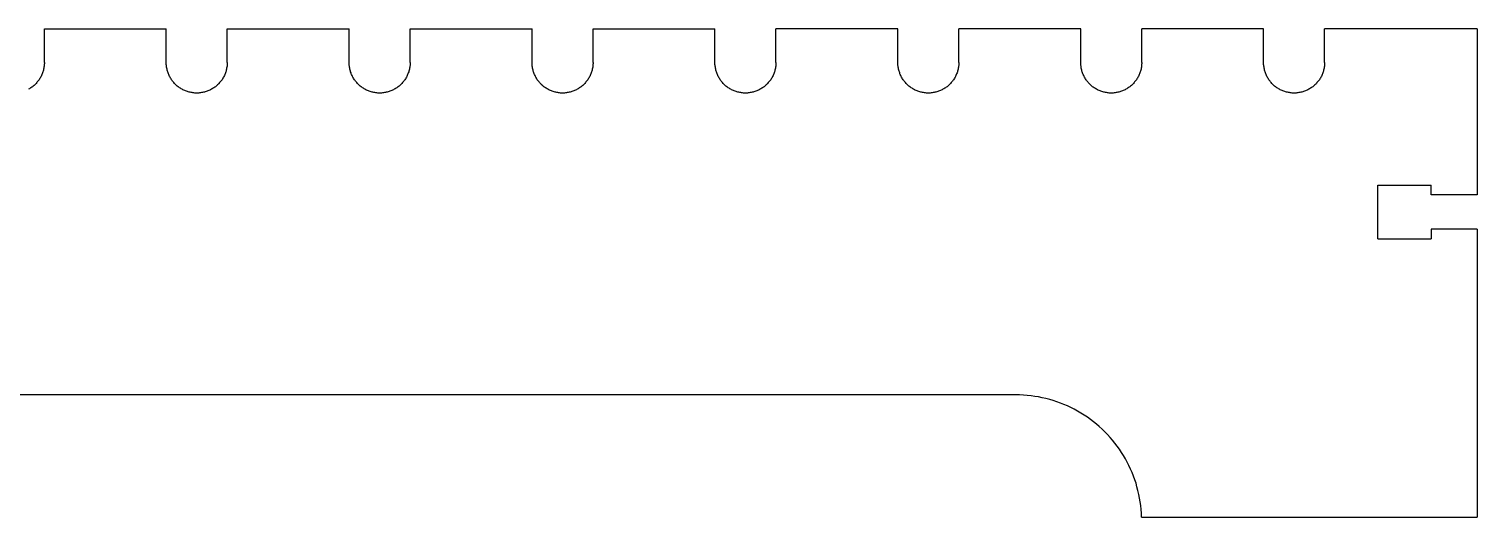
# Model space of a CAD drawing. Extents: x -100 to 100, y -46 to 46.
# Drawn here: x -10 to 1.87, y 1.92 to 5.92 of the extents above; entities that cross this region are included whole.
import ezdxf

# ---------------------------------------------------------------- set-up
doc = ezdxf.new("R2010")
doc.units = 0
doc.header["$MEASUREMENT"] = 0
doc.layers.get('0').update_dxf_attribs({"linetype": 'CONTINUOUS'})

msp = doc.modelspace()

# ---------------------------------------------------------------- linework, layer by layer
for p, q in [((-9.875, 5.917), (-8.875, 5.917)), ((-9.875, 5.642), (-9.875, 5.917)), ((-8.875, 5.642), (-8.875, 5.917)), ((-8.375, 5.917), (-7.375, 5.917)), ((-8.375, 5.642), (-8.375, 5.917)), ((-7.375, 5.642), (-7.375, 5.917)), ((-6.875, 5.917), (-5.875, 5.917)), ((-6.875, 5.642), (-6.875, 5.917)), ((-5.875, 5.642), (-5.875, 5.917)), ((-5.375, 5.917), (-4.375, 5.917)), ((-5.375, 5.642), (-5.375, 5.917)), ((-4.375, 5.642), (-4.375, 5.917)), ((-2.875, 5.917), (-3.875, 5.917)), ((-3.875, 5.642), (-3.875, 5.917)), ((-2.875, 5.642), (-2.875, 5.917)), ((-1.375, 5.917), (-2.375, 5.917)), ((-2.375, 5.642), (-2.375, 5.917)), ((-1.375, 5.642), (-1.375, 5.917)), ((0.125, 5.917), (-0.875, 5.917)), ((-0.875, 5.642), (-0.875, 5.917)), ((0.125, 5.642), (0.125, 5.917)), ((0.625, 5.642), (0.625, 5.917)), ((1.875, 5.917), (0.625, 5.917)), ((1.875, 5.917), (1.875, 4.558)), ((-9.881, 5.587), (-9.883, 5.58)), ((-9.88, 5.595), (-9.881, 5.587)), ((-9.878, 5.603), (-9.88, 5.595)), ((-9.877, 5.611), (-9.878, 5.603)), ((-9.876, 5.618), (-9.877, 5.611)), ((-9.875, 5.634), (-9.876, 5.626)), ((-9.876, 5.626), (-9.876, 5.618)), ((-9.875, 5.642), (-9.875, 5.634)), ((-8.875, 5.634), (-8.875, 5.642)), ((-8.875, 5.626), (-8.875, 5.634)), ((-8.874, 5.618), (-8.875, 5.626)), ((-8.873, 5.611), (-8.874, 5.618)), ((-8.872, 5.603), (-8.873, 5.611)), ((-8.871, 5.595), (-8.872, 5.603)), ((-8.869, 5.587), (-8.871, 5.595)), ((-8.867, 5.58), (-8.869, 5.587)), ((-8.381, 5.587), (-8.383, 5.58)), ((-8.38, 5.595), (-8.381, 5.587)), ((-8.378, 5.603), (-8.38, 5.595)), ((-8.377, 5.611), (-8.378, 5.603)), ((-8.376, 5.618), (-8.377, 5.611)), ((-8.375, 5.634), (-8.376, 5.626)), ((-8.376, 5.626), (-8.376, 5.618)), ((-8.375, 5.642), (-8.375, 5.634)), ((-7.375, 5.634), (-7.375, 5.642)), ((-7.375, 5.626), (-7.375, 5.634)), ((-7.374, 5.618), (-7.375, 5.626)), ((-7.373, 5.611), (-7.374, 5.618)), ((-7.372, 5.603), (-7.373, 5.611)), ((-7.371, 5.595), (-7.372, 5.603)), ((-7.369, 5.587), (-7.371, 5.595)), ((-7.367, 5.58), (-7.369, 5.587)), ((-6.881, 5.587), (-6.883, 5.58)), ((-6.88, 5.595), (-6.881, 5.587)), ((-6.878, 5.603), (-6.88, 5.595)), ((-6.877, 5.611), (-6.878, 5.603)), ((-6.876, 5.618), (-6.877, 5.611)), ((-6.875, 5.634), (-6.876, 5.626)), ((-6.876, 5.626), (-6.876, 5.618)), ((-6.875, 5.642), (-6.875, 5.634)), ((-5.875, 5.634), (-5.875, 5.642)), ((-5.875, 5.626), (-5.875, 5.634)), ((-5.874, 5.618), (-5.875, 5.626)), ((-5.873, 5.611), (-5.874, 5.618)), ((-5.872, 5.603), (-5.873, 5.611)), ((-5.871, 5.595), (-5.872, 5.603)), ((-5.869, 5.587), (-5.871, 5.595)), ((-5.867, 5.58), (-5.869, 5.587)), ((-5.381, 5.587), (-5.383, 5.58)), ((-5.38, 5.595), (-5.381, 5.587)), ((-5.378, 5.603), (-5.38, 5.595)), ((-5.377, 5.611), (-5.378, 5.603)), ((-5.376, 5.618), (-5.377, 5.611)), ((-5.375, 5.634), (-5.376, 5.626)), ((-5.376, 5.626), (-5.376, 5.618)), ((-5.375, 5.642), (-5.375, 5.634)), ((-4.375, 5.634), (-4.375, 5.642)), ((-4.375, 5.626), (-4.375, 5.634)), ((-4.374, 5.618), (-4.375, 5.626)), ((-4.373, 5.611), (-4.374, 5.618)), ((-4.372, 5.603), (-4.373, 5.611)), ((-4.371, 5.595), (-4.372, 5.603)), ((-4.369, 5.587), (-4.371, 5.595)), ((-4.367, 5.58), (-4.369, 5.587)), ((-3.881, 5.587), (-3.883, 5.58)), ((-3.88, 5.595), (-3.881, 5.587)), ((-3.878, 5.603), (-3.88, 5.595)), ((-3.877, 5.611), (-3.878, 5.603)), ((-3.876, 5.618), (-3.877, 5.611)), ((-3.875, 5.634), (-3.876, 5.626)), ((-3.876, 5.626), (-3.876, 5.618)), ((-3.875, 5.642), (-3.875, 5.634)), ((-2.875, 5.634), (-2.875, 5.642)), ((-2.875, 5.626), (-2.875, 5.634)), ((-2.874, 5.618), (-2.875, 5.626)), ((-2.873, 5.611), (-2.874, 5.618)), ((-2.872, 5.603), (-2.873, 5.611)), ((-2.871, 5.595), (-2.872, 5.603)), ((-2.869, 5.587), (-2.871, 5.595)), ((-2.867, 5.58), (-2.869, 5.587)), ((-2.381, 5.587), (-2.383, 5.58)), ((-2.38, 5.595), (-2.381, 5.587)), ((-2.378, 5.603), (-2.38, 5.595)), ((-2.377, 5.611), (-2.378, 5.603)), ((-2.376, 5.618), (-2.377, 5.611)), ((-2.375, 5.634), (-2.376, 5.626)), ((-2.376, 5.626), (-2.376, 5.618)), ((-2.375, 5.642), (-2.375, 5.634)), ((-1.375, 5.634), (-1.375, 5.642)), ((-1.375, 5.626), (-1.375, 5.634)), ((-1.374, 5.618), (-1.375, 5.626)), ((-1.373, 5.611), (-1.374, 5.618)), ((-1.372, 5.603), (-1.373, 5.611)), ((-1.371, 5.595), (-1.372, 5.603)), ((-1.369, 5.587), (-1.371, 5.595)), ((-1.367, 5.58), (-1.369, 5.587)), ((-0.881, 5.587), (-0.883, 5.58)), ((-0.88, 5.595), (-0.881, 5.587)), ((-0.878, 5.603), (-0.88, 5.595)), ((-0.877, 5.611), (-0.878, 5.603)), ((-0.876, 5.618), (-0.877, 5.611)), ((-0.875, 5.634), (-0.876, 5.626)), ((-0.876, 5.626), (-0.876, 5.618)), ((-0.875, 5.642), (-0.875, 5.634)), ((0.125, 5.634), (0.125, 5.642)), ((0.125, 5.626), (0.125, 5.634)), ((0.126, 5.618), (0.125, 5.626)), ((0.127, 5.611), (0.126, 5.618)), ((0.128, 5.603), (0.127, 5.611)), ((0.129, 5.595), (0.128, 5.603)), ((0.131, 5.587), (0.129, 5.595)), ((0.133, 5.58), (0.131, 5.587)), ((0.619, 5.587), (0.617, 5.58)), ((0.62, 5.595), (0.619, 5.587)), ((0.622, 5.603), (0.62, 5.595)), ((0.623, 5.611), (0.622, 5.603)), ((0.624, 5.618), (0.623, 5.611)), ((0.625, 5.634), (0.624, 5.626)), ((0.624, 5.626), (0.624, 5.618)), ((0.625, 5.642), (0.625, 5.634)), ((-9.948, 5.465), (-9.954, 5.46)), ((-9.943, 5.471), (-9.948, 5.465)), ((-9.938, 5.477), (-9.943, 5.471)), ((-9.933, 5.483), (-9.938, 5.477)), ((-9.928, 5.489), (-9.933, 5.483)), ((-9.923, 5.495), (-9.928, 5.489)), ((-9.918, 5.501), (-9.923, 5.495)), ((-9.914, 5.508), (-9.918, 5.501)), ((-9.91, 5.515), (-9.914, 5.508)), ((-9.906, 5.522), (-9.91, 5.515)), ((-9.902, 5.528), (-9.906, 5.522)), ((-9.899, 5.536), (-9.902, 5.528)), ((-9.896, 5.543), (-9.899, 5.536)), ((-9.893, 5.55), (-9.896, 5.543)), ((-9.89, 5.557), (-9.893, 5.55)), ((-9.887, 5.565), (-9.89, 5.557)), ((-9.885, 5.572), (-9.887, 5.565)), ((-9.883, 5.58), (-9.885, 5.572)), ((-8.865, 5.572), (-8.867, 5.58)), ((-8.863, 5.565), (-8.865, 5.572)), ((-8.86, 5.557), (-8.863, 5.565)), ((-8.858, 5.55), (-8.86, 5.557)), ((-8.855, 5.543), (-8.858, 5.55)), ((-8.851, 5.536), (-8.855, 5.543)), ((-8.848, 5.528), (-8.851, 5.536)), ((-8.844, 5.522), (-8.848, 5.528)), ((-8.84, 5.515), (-8.844, 5.522)), ((-8.836, 5.508), (-8.84, 5.515)), ((-8.832, 5.501), (-8.836, 5.508)), ((-8.827, 5.495), (-8.832, 5.501)), ((-8.823, 5.489), (-8.827, 5.495)), ((-8.818, 5.483), (-8.823, 5.489)), ((-8.813, 5.477), (-8.818, 5.483)), ((-8.807, 5.471), (-8.813, 5.477)), ((-8.802, 5.465), (-8.807, 5.471)), ((-8.796, 5.46), (-8.802, 5.465)), ((-8.448, 5.465), (-8.454, 5.46)), ((-8.443, 5.471), (-8.448, 5.465)), ((-8.438, 5.477), (-8.443, 5.471)), ((-8.433, 5.483), (-8.438, 5.477)), ((-8.428, 5.489), (-8.433, 5.483)), ((-8.423, 5.495), (-8.428, 5.489)), ((-8.418, 5.501), (-8.423, 5.495)), ((-8.414, 5.508), (-8.418, 5.501)), ((-8.41, 5.515), (-8.414, 5.508)), ((-8.406, 5.522), (-8.41, 5.515)), ((-8.402, 5.528), (-8.406, 5.522)), ((-8.399, 5.536), (-8.402, 5.528)), ((-8.396, 5.543), (-8.399, 5.536)), ((-8.393, 5.55), (-8.396, 5.543)), ((-8.39, 5.557), (-8.393, 5.55)), ((-8.387, 5.565), (-8.39, 5.557)), ((-8.385, 5.572), (-8.387, 5.565)), ((-8.383, 5.58), (-8.385, 5.572)), ((-7.365, 5.572), (-7.367, 5.58)), ((-7.363, 5.565), (-7.365, 5.572)), ((-7.36, 5.557), (-7.363, 5.565)), ((-7.358, 5.55), (-7.36, 5.557)), ((-7.355, 5.543), (-7.358, 5.55)), ((-7.351, 5.536), (-7.355, 5.543)), ((-7.348, 5.528), (-7.351, 5.536)), ((-7.344, 5.522), (-7.348, 5.528)), ((-7.34, 5.515), (-7.344, 5.522)), ((-7.336, 5.508), (-7.34, 5.515)), ((-7.332, 5.501), (-7.336, 5.508)), ((-7.327, 5.495), (-7.332, 5.501)), ((-7.323, 5.489), (-7.327, 5.495)), ((-7.318, 5.483), (-7.323, 5.489)), ((-7.313, 5.477), (-7.318, 5.483)), ((-7.307, 5.471), (-7.313, 5.477)), ((-7.302, 5.465), (-7.307, 5.471)), ((-7.296, 5.46), (-7.302, 5.465)), ((-6.948, 5.465), (-6.954, 5.46)), ((-6.943, 5.471), (-6.948, 5.465)), ((-6.938, 5.477), (-6.943, 5.471)), ((-6.933, 5.483), (-6.938, 5.477)), ((-6.928, 5.489), (-6.933, 5.483)), ((-6.923, 5.495), (-6.928, 5.489)), ((-6.918, 5.501), (-6.923, 5.495)), ((-6.914, 5.508), (-6.918, 5.501)), ((-6.91, 5.515), (-6.914, 5.508)), ((-6.906, 5.522), (-6.91, 5.515)), ((-6.902, 5.528), (-6.906, 5.522)), ((-6.899, 5.536), (-6.902, 5.528)), ((-6.896, 5.543), (-6.899, 5.536)), ((-6.893, 5.55), (-6.896, 5.543)), ((-6.89, 5.557), (-6.893, 5.55)), ((-6.887, 5.565), (-6.89, 5.557)), ((-6.885, 5.572), (-6.887, 5.565)), ((-6.883, 5.58), (-6.885, 5.572)), ((-5.865, 5.572), (-5.867, 5.58)), ((-5.863, 5.565), (-5.865, 5.572)), ((-5.86, 5.557), (-5.863, 5.565)), ((-5.858, 5.55), (-5.86, 5.557)), ((-5.855, 5.543), (-5.858, 5.55)), ((-5.851, 5.536), (-5.855, 5.543)), ((-5.848, 5.528), (-5.851, 5.536)), ((-5.844, 5.522), (-5.848, 5.528)), ((-5.84, 5.515), (-5.844, 5.522)), ((-5.836, 5.508), (-5.84, 5.515)), ((-5.832, 5.501), (-5.836, 5.508)), ((-5.827, 5.495), (-5.832, 5.501)), ((-5.823, 5.489), (-5.827, 5.495)), ((-5.818, 5.483), (-5.823, 5.489)), ((-5.813, 5.477), (-5.818, 5.483)), ((-5.807, 5.471), (-5.813, 5.477)), ((-5.802, 5.465), (-5.807, 5.471)), ((-5.796, 5.46), (-5.802, 5.465)), ((-5.448, 5.465), (-5.454, 5.46)), ((-5.443, 5.471), (-5.448, 5.465)), ((-5.438, 5.477), (-5.443, 5.471)), ((-5.433, 5.483), (-5.438, 5.477)), ((-5.428, 5.489), (-5.433, 5.483)), ((-5.423, 5.495), (-5.428, 5.489)), ((-5.418, 5.501), (-5.423, 5.495)), ((-5.414, 5.508), (-5.418, 5.501)), ((-5.41, 5.515), (-5.414, 5.508)), ((-5.406, 5.522), (-5.41, 5.515)), ((-5.402, 5.528), (-5.406, 5.522)), ((-5.399, 5.536), (-5.402, 5.528)), ((-5.396, 5.543), (-5.399, 5.536)), ((-5.393, 5.55), (-5.396, 5.543)), ((-5.39, 5.557), (-5.393, 5.55)), ((-5.387, 5.565), (-5.39, 5.557)), ((-5.385, 5.572), (-5.387, 5.565)), ((-5.383, 5.58), (-5.385, 5.572)), ((-4.365, 5.572), (-4.367, 5.58)), ((-4.363, 5.565), (-4.365, 5.572)), ((-4.36, 5.557), (-4.363, 5.565)), ((-4.358, 5.55), (-4.36, 5.557)), ((-4.355, 5.543), (-4.358, 5.55)), ((-4.351, 5.536), (-4.355, 5.543)), ((-4.348, 5.528), (-4.351, 5.536)), ((-4.344, 5.522), (-4.348, 5.528)), ((-4.34, 5.515), (-4.344, 5.522)), ((-4.336, 5.508), (-4.34, 5.515)), ((-4.332, 5.501), (-4.336, 5.508)), ((-4.327, 5.495), (-4.332, 5.501)), ((-4.323, 5.489), (-4.327, 5.495)), ((-4.318, 5.483), (-4.323, 5.489)), ((-4.313, 5.477), (-4.318, 5.483)), ((-4.307, 5.471), (-4.313, 5.477)), ((-4.302, 5.465), (-4.307, 5.471)), ((-4.296, 5.46), (-4.302, 5.465)), ((-3.948, 5.465), (-3.954, 5.46)), ((-3.943, 5.471), (-3.948, 5.465)), ((-3.938, 5.477), (-3.943, 5.471)), ((-3.933, 5.483), (-3.938, 5.477)), ((-3.928, 5.489), (-3.933, 5.483)), ((-3.923, 5.495), (-3.928, 5.489)), ((-3.918, 5.501), (-3.923, 5.495)), ((-3.914, 5.508), (-3.918, 5.501)), ((-3.91, 5.515), (-3.914, 5.508)), ((-3.906, 5.522), (-3.91, 5.515)), ((-3.902, 5.528), (-3.906, 5.522)), ((-3.899, 5.536), (-3.902, 5.528)), ((-3.896, 5.543), (-3.899, 5.536)), ((-3.893, 5.55), (-3.896, 5.543)), ((-3.89, 5.557), (-3.893, 5.55)), ((-3.887, 5.565), (-3.89, 5.557)), ((-3.885, 5.572), (-3.887, 5.565)), ((-3.883, 5.58), (-3.885, 5.572)), ((-2.865, 5.572), (-2.867, 5.58)), ((-2.863, 5.565), (-2.865, 5.572)), ((-2.86, 5.557), (-2.863, 5.565)), ((-2.858, 5.55), (-2.86, 5.557)), ((-2.855, 5.543), (-2.858, 5.55)), ((-2.851, 5.536), (-2.855, 5.543)), ((-2.848, 5.528), (-2.851, 5.536)), ((-2.844, 5.522), (-2.848, 5.528)), ((-2.84, 5.515), (-2.844, 5.522)), ((-2.836, 5.508), (-2.84, 5.515)), ((-2.832, 5.501), (-2.836, 5.508)), ((-2.827, 5.495), (-2.832, 5.501)), ((-2.823, 5.489), (-2.827, 5.495)), ((-2.818, 5.483), (-2.823, 5.489)), ((-2.813, 5.477), (-2.818, 5.483)), ((-2.807, 5.471), (-2.813, 5.477)), ((-2.802, 5.465), (-2.807, 5.471)), ((-2.796, 5.46), (-2.802, 5.465)), ((-2.448, 5.465), (-2.454, 5.46)), ((-2.443, 5.471), (-2.448, 5.465)), ((-2.438, 5.477), (-2.443, 5.471)), ((-2.433, 5.483), (-2.438, 5.477)), ((-2.428, 5.489), (-2.433, 5.483)), ((-2.423, 5.495), (-2.428, 5.489)), ((-2.418, 5.501), (-2.423, 5.495)), ((-2.414, 5.508), (-2.418, 5.501)), ((-2.41, 5.515), (-2.414, 5.508)), ((-2.406, 5.522), (-2.41, 5.515)), ((-2.402, 5.528), (-2.406, 5.522)), ((-2.399, 5.536), (-2.402, 5.528)), ((-2.396, 5.543), (-2.399, 5.536)), ((-2.393, 5.55), (-2.396, 5.543)), ((-2.39, 5.557), (-2.393, 5.55)), ((-2.387, 5.565), (-2.39, 5.557)), ((-2.385, 5.572), (-2.387, 5.565)), ((-2.383, 5.58), (-2.385, 5.572)), ((-1.365, 5.572), (-1.367, 5.58)), ((-1.363, 5.565), (-1.365, 5.572)), ((-1.36, 5.557), (-1.363, 5.565)), ((-1.358, 5.55), (-1.36, 5.557)), ((-1.355, 5.543), (-1.358, 5.55)), ((-1.351, 5.536), (-1.355, 5.543)), ((-1.348, 5.528), (-1.351, 5.536)), ((-1.344, 5.522), (-1.348, 5.528)), ((-1.34, 5.515), (-1.344, 5.522)), ((-1.336, 5.508), (-1.34, 5.515)), ((-1.332, 5.501), (-1.336, 5.508)), ((-1.327, 5.495), (-1.332, 5.501)), ((-1.323, 5.489), (-1.327, 5.495)), ((-1.318, 5.483), (-1.323, 5.489)), ((-1.313, 5.477), (-1.318, 5.483)), ((-1.307, 5.471), (-1.313, 5.477)), ((-1.302, 5.465), (-1.307, 5.471)), ((-1.296, 5.46), (-1.302, 5.465)), ((-0.948, 5.465), (-0.954, 5.46)), ((-0.943, 5.471), (-0.948, 5.465)), ((-0.938, 5.477), (-0.943, 5.471)), ((-0.933, 5.483), (-0.938, 5.477)), ((-0.928, 5.489), (-0.933, 5.483)), ((-0.923, 5.495), (-0.928, 5.489)), ((-0.918, 5.501), (-0.923, 5.495)), ((-0.914, 5.508), (-0.918, 5.501)), ((-0.91, 5.515), (-0.914, 5.508)), ((-0.906, 5.522), (-0.91, 5.515)), ((-0.902, 5.528), (-0.906, 5.522)), ((-0.899, 5.536), (-0.902, 5.528)), ((-0.896, 5.543), (-0.899, 5.536)), ((-0.893, 5.55), (-0.896, 5.543)), ((-0.89, 5.557), (-0.893, 5.55)), ((-0.887, 5.565), (-0.89, 5.557)), ((-0.885, 5.572), (-0.887, 5.565)), ((-0.883, 5.58), (-0.885, 5.572)), ((0.135, 5.572), (0.133, 5.58)), ((0.137, 5.565), (0.135, 5.572)), ((0.14, 5.557), (0.137, 5.565)), ((0.142, 5.55), (0.14, 5.557)), ((0.145, 5.543), (0.142, 5.55)), ((0.149, 5.536), (0.145, 5.543)), ((0.152, 5.528), (0.149, 5.536)), ((0.156, 5.522), (0.152, 5.528)), ((0.16, 5.515), (0.156, 5.522)), ((0.164, 5.508), (0.16, 5.515)), ((0.168, 5.501), (0.164, 5.508)), ((0.173, 5.495), (0.168, 5.501)), ((0.177, 5.489), (0.173, 5.495)), ((0.182, 5.483), (0.177, 5.489)), ((0.187, 5.477), (0.182, 5.483)), ((0.193, 5.471), (0.187, 5.477)), ((0.198, 5.465), (0.193, 5.471)), ((0.204, 5.46), (0.198, 5.465)), ((0.552, 5.465), (0.546, 5.46)), ((0.557, 5.471), (0.552, 5.465)), ((0.562, 5.477), (0.557, 5.471)), ((0.567, 5.483), (0.562, 5.477)), ((0.572, 5.489), (0.567, 5.483)), ((0.577, 5.495), (0.572, 5.489)), ((0.582, 5.501), (0.577, 5.495)), ((0.586, 5.508), (0.582, 5.501)), ((0.59, 5.515), (0.586, 5.508)), ((0.594, 5.522), (0.59, 5.515)), ((0.598, 5.528), (0.594, 5.522)), ((0.601, 5.536), (0.598, 5.528)), ((0.604, 5.543), (0.601, 5.536)), ((0.607, 5.55), (0.604, 5.543)), ((0.61, 5.557), (0.607, 5.55)), ((0.613, 5.565), (0.61, 5.557)), ((0.615, 5.572), (0.613, 5.565)), ((0.617, 5.58), (0.615, 5.572)), ((-9.998, 5.427), (-10.005, 5.423)), ((-9.991, 5.431), (-9.998, 5.427)), ((-9.985, 5.435), (-9.991, 5.431)), ((-9.978, 5.44), (-9.985, 5.435)), ((-9.972, 5.444), (-9.978, 5.44)), ((-9.966, 5.449), (-9.972, 5.444)), ((-9.96, 5.454), (-9.966, 5.449)), ((-9.954, 5.46), (-9.96, 5.454)), ((-8.791, 5.454), (-8.796, 5.46)), ((-8.785, 5.449), (-8.791, 5.454)), ((-8.778, 5.444), (-8.785, 5.449)), ((-8.772, 5.44), (-8.778, 5.444)), ((-8.766, 5.435), (-8.772, 5.44)), ((-8.759, 5.431), (-8.766, 5.435)), ((-8.752, 5.427), (-8.759, 5.431)), ((-8.746, 5.423), (-8.752, 5.427)), ((-8.739, 5.419), (-8.746, 5.423)), ((-8.732, 5.416), (-8.739, 5.419)), ((-8.724, 5.413), (-8.732, 5.416)), ((-8.717, 5.41), (-8.724, 5.413)), ((-8.71, 5.407), (-8.717, 5.41)), ((-8.702, 5.404), (-8.71, 5.407)), ((-8.695, 5.402), (-8.702, 5.404)), ((-8.687, 5.4), (-8.695, 5.402)), ((-8.68, 5.398), (-8.687, 5.4)), ((-8.672, 5.396), (-8.68, 5.398)), ((-8.664, 5.395), (-8.672, 5.396)), ((-8.657, 5.394), (-8.664, 5.395)), ((-8.649, 5.393), (-8.657, 5.394)), ((-8.641, 5.392), (-8.649, 5.393)), ((-8.633, 5.392), (-8.641, 5.392)), ((-8.625, 5.392), (-8.633, 5.392)), ((-8.617, 5.392), (-8.625, 5.392)), ((-8.609, 5.392), (-8.617, 5.392)), ((-8.602, 5.393), (-8.609, 5.392)), ((-8.594, 5.394), (-8.602, 5.393)), ((-8.586, 5.395), (-8.594, 5.394)), ((-8.578, 5.396), (-8.586, 5.395)), ((-8.571, 5.398), (-8.578, 5.396)), ((-8.563, 5.4), (-8.571, 5.398)), ((-8.555, 5.402), (-8.563, 5.4)), ((-8.548, 5.404), (-8.555, 5.402)), ((-8.541, 5.407), (-8.548, 5.404)), ((-8.533, 5.41), (-8.541, 5.407)), ((-8.526, 5.413), (-8.533, 5.41)), ((-8.519, 5.416), (-8.526, 5.413)), ((-8.512, 5.419), (-8.519, 5.416)), ((-8.505, 5.423), (-8.512, 5.419)), ((-8.498, 5.427), (-8.505, 5.423)), ((-8.491, 5.431), (-8.498, 5.427)), ((-8.485, 5.435), (-8.491, 5.431)), ((-8.478, 5.44), (-8.485, 5.435)), ((-8.472, 5.444), (-8.478, 5.44)), ((-8.466, 5.449), (-8.472, 5.444)), ((-8.46, 5.454), (-8.466, 5.449)), ((-8.454, 5.46), (-8.46, 5.454)), ((-7.291, 5.454), (-7.296, 5.46)), ((-7.285, 5.449), (-7.291, 5.454)), ((-7.278, 5.444), (-7.285, 5.449)), ((-7.272, 5.44), (-7.278, 5.444)), ((-7.266, 5.435), (-7.272, 5.44)), ((-7.259, 5.431), (-7.266, 5.435)), ((-7.252, 5.427), (-7.259, 5.431)), ((-7.246, 5.423), (-7.252, 5.427)), ((-7.239, 5.419), (-7.246, 5.423)), ((-7.232, 5.416), (-7.239, 5.419)), ((-7.224, 5.413), (-7.232, 5.416)), ((-7.217, 5.41), (-7.224, 5.413)), ((-7.21, 5.407), (-7.217, 5.41)), ((-7.202, 5.404), (-7.21, 5.407)), ((-7.195, 5.402), (-7.202, 5.404)), ((-7.187, 5.4), (-7.195, 5.402)), ((-7.18, 5.398), (-7.187, 5.4)), ((-7.172, 5.396), (-7.18, 5.398)), ((-7.164, 5.395), (-7.172, 5.396)), ((-7.157, 5.394), (-7.164, 5.395)), ((-7.149, 5.393), (-7.157, 5.394)), ((-7.141, 5.392), (-7.149, 5.393)), ((-7.133, 5.392), (-7.141, 5.392)), ((-7.125, 5.392), (-7.133, 5.392)), ((-7.117, 5.392), (-7.125, 5.392)), ((-7.109, 5.392), (-7.117, 5.392)), ((-7.102, 5.393), (-7.109, 5.392)), ((-7.094, 5.394), (-7.102, 5.393)), ((-7.086, 5.395), (-7.094, 5.394)), ((-7.078, 5.396), (-7.086, 5.395)), ((-7.071, 5.398), (-7.078, 5.396)), ((-7.063, 5.4), (-7.071, 5.398)), ((-7.055, 5.402), (-7.063, 5.4)), ((-7.048, 5.404), (-7.055, 5.402)), ((-7.041, 5.407), (-7.048, 5.404)), ((-7.033, 5.41), (-7.041, 5.407)), ((-7.026, 5.413), (-7.033, 5.41)), ((-7.019, 5.416), (-7.026, 5.413)), ((-7.012, 5.419), (-7.019, 5.416)), ((-7.005, 5.423), (-7.012, 5.419)), ((-6.998, 5.427), (-7.005, 5.423)), ((-6.991, 5.431), (-6.998, 5.427)), ((-6.985, 5.435), (-6.991, 5.431)), ((-6.978, 5.44), (-6.985, 5.435)), ((-6.972, 5.444), (-6.978, 5.44)), ((-6.966, 5.449), (-6.972, 5.444)), ((-6.96, 5.454), (-6.966, 5.449)), ((-6.954, 5.46), (-6.96, 5.454)), ((-5.791, 5.454), (-5.796, 5.46)), ((-5.785, 5.449), (-5.791, 5.454)), ((-5.778, 5.444), (-5.785, 5.449)), ((-5.772, 5.44), (-5.778, 5.444)), ((-5.766, 5.435), (-5.772, 5.44)), ((-5.759, 5.431), (-5.766, 5.435)), ((-5.752, 5.427), (-5.759, 5.431)), ((-5.746, 5.423), (-5.752, 5.427)), ((-5.739, 5.419), (-5.746, 5.423)), ((-5.732, 5.416), (-5.739, 5.419)), ((-5.724, 5.413), (-5.732, 5.416)), ((-5.717, 5.41), (-5.724, 5.413)), ((-5.71, 5.407), (-5.717, 5.41)), ((-5.702, 5.404), (-5.71, 5.407)), ((-5.695, 5.402), (-5.702, 5.404)), ((-5.687, 5.4), (-5.695, 5.402)), ((-5.68, 5.398), (-5.687, 5.4)), ((-5.672, 5.396), (-5.68, 5.398)), ((-5.664, 5.395), (-5.672, 5.396)), ((-5.657, 5.394), (-5.664, 5.395)), ((-5.649, 5.393), (-5.657, 5.394)), ((-5.641, 5.392), (-5.649, 5.393)), ((-5.633, 5.392), (-5.641, 5.392)), ((-5.625, 5.392), (-5.633, 5.392)), ((-5.617, 5.392), (-5.625, 5.392)), ((-5.609, 5.392), (-5.617, 5.392)), ((-5.602, 5.393), (-5.609, 5.392)), ((-5.594, 5.394), (-5.602, 5.393)), ((-5.586, 5.395), (-5.594, 5.394)), ((-5.578, 5.396), (-5.586, 5.395)), ((-5.571, 5.398), (-5.578, 5.396)), ((-5.563, 5.4), (-5.571, 5.398)), ((-5.555, 5.402), (-5.563, 5.4)), ((-5.548, 5.404), (-5.555, 5.402)), ((-5.541, 5.407), (-5.548, 5.404)), ((-5.533, 5.41), (-5.541, 5.407)), ((-5.526, 5.413), (-5.533, 5.41)), ((-5.519, 5.416), (-5.526, 5.413)), ((-5.512, 5.419), (-5.519, 5.416)), ((-5.505, 5.423), (-5.512, 5.419)), ((-5.498, 5.427), (-5.505, 5.423)), ((-5.491, 5.431), (-5.498, 5.427)), ((-5.485, 5.435), (-5.491, 5.431)), ((-5.478, 5.44), (-5.485, 5.435)), ((-5.472, 5.444), (-5.478, 5.44)), ((-5.466, 5.449), (-5.472, 5.444)), ((-5.46, 5.454), (-5.466, 5.449)), ((-5.454, 5.46), (-5.46, 5.454)), ((-4.291, 5.454), (-4.296, 5.46)), ((-4.285, 5.449), (-4.291, 5.454)), ((-4.278, 5.444), (-4.285, 5.449)), ((-4.272, 5.44), (-4.278, 5.444)), ((-4.266, 5.435), (-4.272, 5.44)), ((-4.259, 5.431), (-4.266, 5.435)), ((-4.252, 5.427), (-4.259, 5.431)), ((-4.246, 5.423), (-4.252, 5.427)), ((-4.239, 5.419), (-4.246, 5.423)), ((-4.232, 5.416), (-4.239, 5.419)), ((-4.224, 5.413), (-4.232, 5.416)), ((-4.217, 5.41), (-4.224, 5.413)), ((-4.21, 5.407), (-4.217, 5.41)), ((-4.202, 5.404), (-4.21, 5.407)), ((-4.195, 5.402), (-4.202, 5.404)), ((-4.187, 5.4), (-4.195, 5.402)), ((-4.18, 5.398), (-4.187, 5.4)), ((-4.172, 5.396), (-4.18, 5.398)), ((-4.164, 5.395), (-4.172, 5.396)), ((-4.157, 5.394), (-4.164, 5.395)), ((-4.149, 5.393), (-4.157, 5.394)), ((-4.141, 5.392), (-4.149, 5.393)), ((-4.133, 5.392), (-4.141, 5.392)), ((-4.125, 5.392), (-4.133, 5.392)), ((-4.117, 5.392), (-4.125, 5.392)), ((-4.109, 5.392), (-4.117, 5.392)), ((-4.102, 5.393), (-4.109, 5.392)), ((-4.094, 5.394), (-4.102, 5.393)), ((-4.086, 5.395), (-4.094, 5.394)), ((-4.078, 5.396), (-4.086, 5.395)), ((-4.071, 5.398), (-4.078, 5.396)), ((-4.063, 5.4), (-4.071, 5.398)), ((-4.055, 5.402), (-4.063, 5.4)), ((-4.048, 5.404), (-4.055, 5.402)), ((-4.041, 5.407), (-4.048, 5.404)), ((-4.033, 5.41), (-4.041, 5.407)), ((-4.026, 5.413), (-4.033, 5.41)), ((-4.019, 5.416), (-4.026, 5.413)), ((-4.012, 5.419), (-4.019, 5.416)), ((-4.005, 5.423), (-4.012, 5.419)), ((-3.998, 5.427), (-4.005, 5.423)), ((-3.991, 5.431), (-3.998, 5.427)), ((-3.985, 5.435), (-3.991, 5.431)), ((-3.978, 5.44), (-3.985, 5.435)), ((-3.972, 5.444), (-3.978, 5.44)), ((-3.966, 5.449), (-3.972, 5.444)), ((-3.96, 5.454), (-3.966, 5.449)), ((-3.954, 5.46), (-3.96, 5.454)), ((-2.791, 5.454), (-2.796, 5.46)), ((-2.785, 5.449), (-2.791, 5.454)), ((-2.778, 5.444), (-2.785, 5.449)), ((-2.772, 5.44), (-2.778, 5.444)), ((-2.766, 5.435), (-2.772, 5.44)), ((-2.759, 5.431), (-2.766, 5.435)), ((-2.752, 5.427), (-2.759, 5.431)), ((-2.746, 5.423), (-2.752, 5.427)), ((-2.739, 5.419), (-2.746, 5.423)), ((-2.732, 5.416), (-2.739, 5.419)), ((-2.724, 5.413), (-2.732, 5.416)), ((-2.717, 5.41), (-2.724, 5.413)), ((-2.71, 5.407), (-2.717, 5.41)), ((-2.702, 5.404), (-2.71, 5.407)), ((-2.695, 5.402), (-2.702, 5.404)), ((-2.687, 5.4), (-2.695, 5.402)), ((-2.68, 5.398), (-2.687, 5.4)), ((-2.672, 5.396), (-2.68, 5.398)), ((-2.664, 5.395), (-2.672, 5.396)), ((-2.657, 5.394), (-2.664, 5.395)), ((-2.649, 5.393), (-2.657, 5.394)), ((-2.641, 5.392), (-2.649, 5.393)), ((-2.633, 5.392), (-2.641, 5.392)), ((-2.625, 5.392), (-2.633, 5.392)), ((-2.617, 5.392), (-2.625, 5.392)), ((-2.609, 5.392), (-2.617, 5.392)), ((-2.602, 5.393), (-2.609, 5.392)), ((-2.594, 5.394), (-2.602, 5.393)), ((-2.586, 5.395), (-2.594, 5.394)), ((-2.578, 5.396), (-2.586, 5.395)), ((-2.571, 5.398), (-2.578, 5.396)), ((-2.563, 5.4), (-2.571, 5.398)), ((-2.555, 5.402), (-2.563, 5.4)), ((-2.548, 5.404), (-2.555, 5.402)), ((-2.541, 5.407), (-2.548, 5.404)), ((-2.533, 5.41), (-2.541, 5.407)), ((-2.526, 5.413), (-2.533, 5.41)), ((-2.519, 5.416), (-2.526, 5.413)), ((-2.512, 5.419), (-2.519, 5.416)), ((-2.505, 5.423), (-2.512, 5.419)), ((-2.498, 5.427), (-2.505, 5.423)), ((-2.491, 5.431), (-2.498, 5.427)), ((-2.485, 5.435), (-2.491, 5.431)), ((-2.478, 5.44), (-2.485, 5.435)), ((-2.472, 5.444), (-2.478, 5.44)), ((-2.466, 5.449), (-2.472, 5.444)), ((-2.46, 5.454), (-2.466, 5.449)), ((-2.454, 5.46), (-2.46, 5.454)), ((-1.291, 5.454), (-1.296, 5.46)), ((-1.285, 5.449), (-1.291, 5.454)), ((-1.278, 5.444), (-1.285, 5.449)), ((-1.272, 5.44), (-1.278, 5.444)), ((-1.266, 5.435), (-1.272, 5.44)), ((-1.259, 5.431), (-1.266, 5.435)), ((-1.252, 5.427), (-1.259, 5.431)), ((-1.246, 5.423), (-1.252, 5.427)), ((-1.239, 5.419), (-1.246, 5.423)), ((-1.232, 5.416), (-1.239, 5.419)), ((-1.224, 5.413), (-1.232, 5.416)), ((-1.217, 5.41), (-1.224, 5.413)), ((-1.21, 5.407), (-1.217, 5.41)), ((-1.202, 5.404), (-1.21, 5.407)), ((-1.195, 5.402), (-1.202, 5.404)), ((-1.187, 5.4), (-1.195, 5.402)), ((-1.18, 5.398), (-1.187, 5.4)), ((-1.172, 5.396), (-1.18, 5.398)), ((-1.164, 5.395), (-1.172, 5.396)), ((-1.157, 5.394), (-1.164, 5.395)), ((-1.149, 5.393), (-1.157, 5.394)), ((-1.141, 5.392), (-1.149, 5.393)), ((-1.133, 5.392), (-1.141, 5.392)), ((-1.125, 5.392), (-1.133, 5.392)), ((-1.117, 5.392), (-1.125, 5.392)), ((-1.109, 5.392), (-1.117, 5.392)), ((-1.102, 5.393), (-1.109, 5.392)), ((-1.094, 5.394), (-1.102, 5.393)), ((-1.086, 5.395), (-1.094, 5.394)), ((-1.078, 5.396), (-1.086, 5.395)), ((-1.071, 5.398), (-1.078, 5.396)), ((-1.063, 5.4), (-1.071, 5.398)), ((-1.055, 5.402), (-1.063, 5.4)), ((-1.048, 5.404), (-1.055, 5.402)), ((-1.041, 5.407), (-1.048, 5.404)), ((-1.033, 5.41), (-1.041, 5.407)), ((-1.026, 5.413), (-1.033, 5.41)), ((-1.019, 5.416), (-1.026, 5.413)), ((-1.012, 5.419), (-1.019, 5.416)), ((-1.005, 5.423), (-1.012, 5.419)), ((-0.998, 5.427), (-1.005, 5.423)), ((-0.991, 5.431), (-0.998, 5.427)), ((-0.985, 5.435), (-0.991, 5.431)), ((-0.978, 5.44), (-0.985, 5.435)), ((-0.972, 5.444), (-0.978, 5.44)), ((-0.966, 5.449), (-0.972, 5.444)), ((-0.96, 5.454), (-0.966, 5.449)), ((-0.954, 5.46), (-0.96, 5.454)), ((0.209, 5.454), (0.204, 5.46)), ((0.215, 5.449), (0.209, 5.454)), ((0.222, 5.444), (0.215, 5.449)), ((0.228, 5.44), (0.222, 5.444)), ((0.234, 5.435), (0.228, 5.44)), ((0.241, 5.431), (0.234, 5.435)), ((0.248, 5.427), (0.241, 5.431)), ((0.254, 5.423), (0.248, 5.427)), ((0.261, 5.419), (0.254, 5.423)), ((0.268, 5.416), (0.261, 5.419)), ((0.276, 5.413), (0.268, 5.416)), ((0.283, 5.41), (0.276, 5.413)), ((0.29, 5.407), (0.283, 5.41)), ((0.298, 5.404), (0.29, 5.407)), ((0.305, 5.402), (0.298, 5.404)), ((0.313, 5.4), (0.305, 5.402)), ((0.32, 5.398), (0.313, 5.4)), ((0.328, 5.396), (0.32, 5.398)), ((0.336, 5.395), (0.328, 5.396)), ((0.343, 5.394), (0.336, 5.395)), ((0.351, 5.393), (0.343, 5.394)), ((0.359, 5.392), (0.351, 5.393)), ((0.367, 5.392), (0.359, 5.392)), ((0.375, 5.392), (0.367, 5.392)), ((0.383, 5.392), (0.375, 5.392)), ((0.391, 5.392), (0.383, 5.392)), ((0.398, 5.393), (0.391, 5.392)), ((0.406, 5.394), (0.398, 5.393)), ((0.414, 5.395), (0.406, 5.394)), ((0.422, 5.396), (0.414, 5.395)), ((0.429, 5.398), (0.422, 5.396)), ((0.437, 5.4), (0.429, 5.398)), ((0.445, 5.402), (0.437, 5.4)), ((0.452, 5.404), (0.445, 5.402)), ((0.459, 5.407), (0.452, 5.404)), ((0.467, 5.41), (0.459, 5.407)), ((0.474, 5.413), (0.467, 5.41)), ((0.481, 5.416), (0.474, 5.413)), ((0.488, 5.419), (0.481, 5.416)), ((0.495, 5.423), (0.488, 5.419)), ((0.502, 5.427), (0.495, 5.423)), ((0.509, 5.431), (0.502, 5.427)), ((0.515, 5.435), (0.509, 5.431)), ((0.522, 5.44), (0.515, 5.435)), ((0.528, 5.444), (0.522, 5.44)), ((0.534, 5.449), (0.528, 5.444)), ((0.54, 5.454), (0.534, 5.449)), ((0.546, 5.46), (0.54, 5.454)), ((1.062, 4.198), (1.062, 4.636)), ((1.062, 4.636), (1.5, 4.636)), ((1.5, 4.558), (1.5, 4.636)), ((1.875, 4.558), (1.5, 4.558)), ((1.875, 4.276), (1.5, 4.276)), ((1.5, 4.276), (1.5, 4.198)), ((1.875, 4.276), (1.875, 1.917)), ((1.062, 4.198), (1.5, 4.198)), ((-1.877, 2.917), (-16.875, 2.917)), ((-1.845, 2.916), (-1.877, 2.917)), ((-1.814, 2.913), (-1.845, 2.916)), ((-1.783, 2.91), (-1.814, 2.913)), ((-1.752, 2.906), (-1.783, 2.91)), ((-1.722, 2.901), (-1.752, 2.906)), ((-1.691, 2.895), (-1.722, 2.901)), ((-1.661, 2.888), (-1.691, 2.895)), ((-1.63, 2.88), (-1.661, 2.888)), ((-1.601, 2.871), (-1.63, 2.88)), ((-1.571, 2.861), (-1.601, 2.871)), ((-1.542, 2.851), (-1.571, 2.861)), ((-1.513, 2.839), (-1.542, 2.851)), ((-1.484, 2.827), (-1.513, 2.839)), ((-1.456, 2.814), (-1.484, 2.827)), ((-1.428, 2.8), (-1.456, 2.814)), ((-1.401, 2.785), (-1.428, 2.8)), ((-1.374, 2.769), (-1.401, 2.785)), ((-1.347, 2.753), (-1.374, 2.769)), ((-1.321, 2.735), (-1.347, 2.753)), ((-1.296, 2.717), (-1.321, 2.735)), ((-1.271, 2.698), (-1.296, 2.717)), ((-1.247, 2.679), (-1.271, 2.698)), ((-1.223, 2.659), (-1.247, 2.679)), ((-1.2, 2.638), (-1.223, 2.659)), ((-1.178, 2.616), (-1.2, 2.638)), ((-1.156, 2.593), (-1.178, 2.616)), ((-1.135, 2.57), (-1.156, 2.593)), ((-1.115, 2.547), (-1.135, 2.57)), ((-1.095, 2.523), (-1.115, 2.547)), ((-1.076, 2.498), (-1.095, 2.523)), ((-1.058, 2.472), (-1.076, 2.498)), ((-1.041, 2.446), (-1.058, 2.472)), ((-1.024, 2.42), (-1.041, 2.446)), ((-1.009, 2.393), (-1.024, 2.42)), ((-0.994, 2.366), (-1.009, 2.393)), ((-0.98, 2.338), (-0.994, 2.366)), ((-0.966, 2.309), (-0.98, 2.338)), ((-0.954, 2.281), (-0.966, 2.309)), ((-0.943, 2.252), (-0.954, 2.281)), ((-0.932, 2.223), (-0.943, 2.252)), ((-0.922, 2.193), (-0.932, 2.223)), ((-0.914, 2.163), (-0.922, 2.193)), ((-0.906, 2.133), (-0.914, 2.163)), ((-0.899, 2.102), (-0.906, 2.133)), ((-0.893, 2.072), (-0.899, 2.102)), ((-0.888, 2.041), (-0.893, 2.072)), ((-0.883, 2.01), (-0.888, 2.041)), ((-0.88, 1.979), (-0.883, 2.01)), ((-0.878, 1.948), (-0.88, 1.979)), ((-0.877, 1.918), (-0.878, 1.948)), ((-0.877, 1.917), (-0.877, 1.918)), ((-0.877, 1.917), (1.875, 1.917))]:
    msp.add_line(p, q)

doc.saveas('drawing.dxf')
